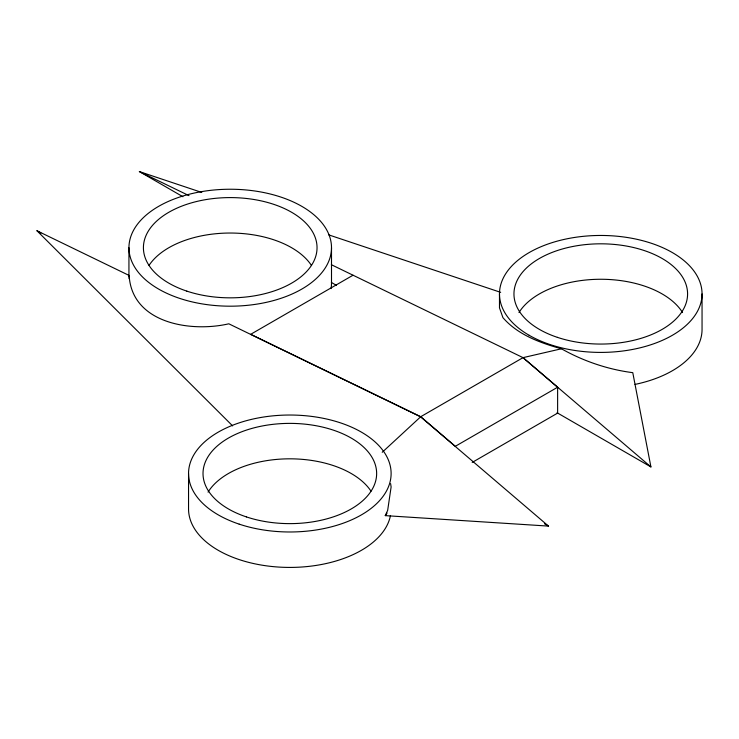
<?xml version="1.0" encoding="UTF-8"?>
<svg xmlns="http://www.w3.org/2000/svg" width="739" height="739" viewBox="0 0 739 739"><rect width="100%" height="100%" fill="white"/><g stroke="black" fill="none" stroke-linecap="round" stroke-linejoin="round"><path stroke-width="1.11" d="M232.628 425.895L36.95 230.753L129.131 275.462C131.958 323.617 191.124 332.55 228.813 323.802L420.62 416.824L548.514 526.103L385.259 515.628L387.661 510.39L391.116 486.964L390.617 483.648M385.259 515.628L387.06 513.115M382.22 452.286L420.62 416.824M353.002 275.241L250.687 334.314L420.722 416.713L455.307 446.31L557.622 387.236L523.027 357.648L331.349 264.691M420.722 416.713L523.027 357.648L561.428 348.78C583.376 361.112 607.818 369.472 632.778 372.668L650.92 466.928L557.049 412.731M472.193 462.429L557.622 413.11L557.622 387.236M561.428 348.78C540.107 342.878 517.808 334.813 502.936 317.659L499.481 307.84L499.481 293.937M182.912 196.722L139.366 171.577L201.775 192.436M328.781 234.891L500.672 292.348M139.366 171.577L189.008 195.65M331.349 282.427L336.347 285.309M36.95 230.753L40.913 233.044M544.514 523.794L548.514 526.103M523.027 357.648L650.92 466.928M702.05 293.937L702.05 329.382A101.28 58.473 0 0 1 635.004 384.409M331.506 247.713A101.28 58.473 0 0 1 179.586 298.353A101.28 58.473 0 0 1 179.586 197.073A101.28 58.473 0 0 1 331.506 247.713L331.506 283.157A101.28 58.473 0 0 1 331.063 288.607M188.547 473.505L188.547 508.949A101.28 58.473 0 0 0 284.155 567.33A101.28 58.473 0 0 0 390.478 515.489M129.131 275.462L129.131 278.649M128.937 247.713L128.937 276.294M518.981 312.56A86.814 50.123 0 0 1 600.77 279.259A86.814 50.123 0 0 1 682.55 312.56M208.047 492.128A86.814 50.123 0 0 1 288.949 458.827A86.814 50.123 0 0 1 371.006 491.176M149.047 265.393A86.814 50.123 0 0 1 230.226 233.034A86.814 50.123 0 0 1 311.405 265.393M557.363 337.344A86.814 50.123 0 0 0 687.584 293.937A86.814 50.123 0 0 0 557.363 250.53A86.814 50.123 0 0 0 557.363 337.344M529.152 335.284A101.28 58.473 0 0 0 698.595 309.068A101.28 58.473 0 0 0 574.554 237.45A101.28 58.473 0 0 0 529.152 335.284M246.42 516.912A86.814 50.123 0 0 0 376.641 473.505A86.814 50.123 0 0 0 246.42 430.098A86.814 50.123 0 0 0 246.42 516.912M239.187 524.145A101.28 58.473 0 0 0 391.116 473.505A101.28 58.473 0 0 0 239.187 422.865A101.28 58.473 0 0 0 239.187 524.145M186.819 291.12A86.814 50.123 0 0 0 317.04 247.713A86.814 50.123 0 0 0 186.819 204.306A86.814 50.123 0 0 0 186.819 291.12"/></g></svg>
